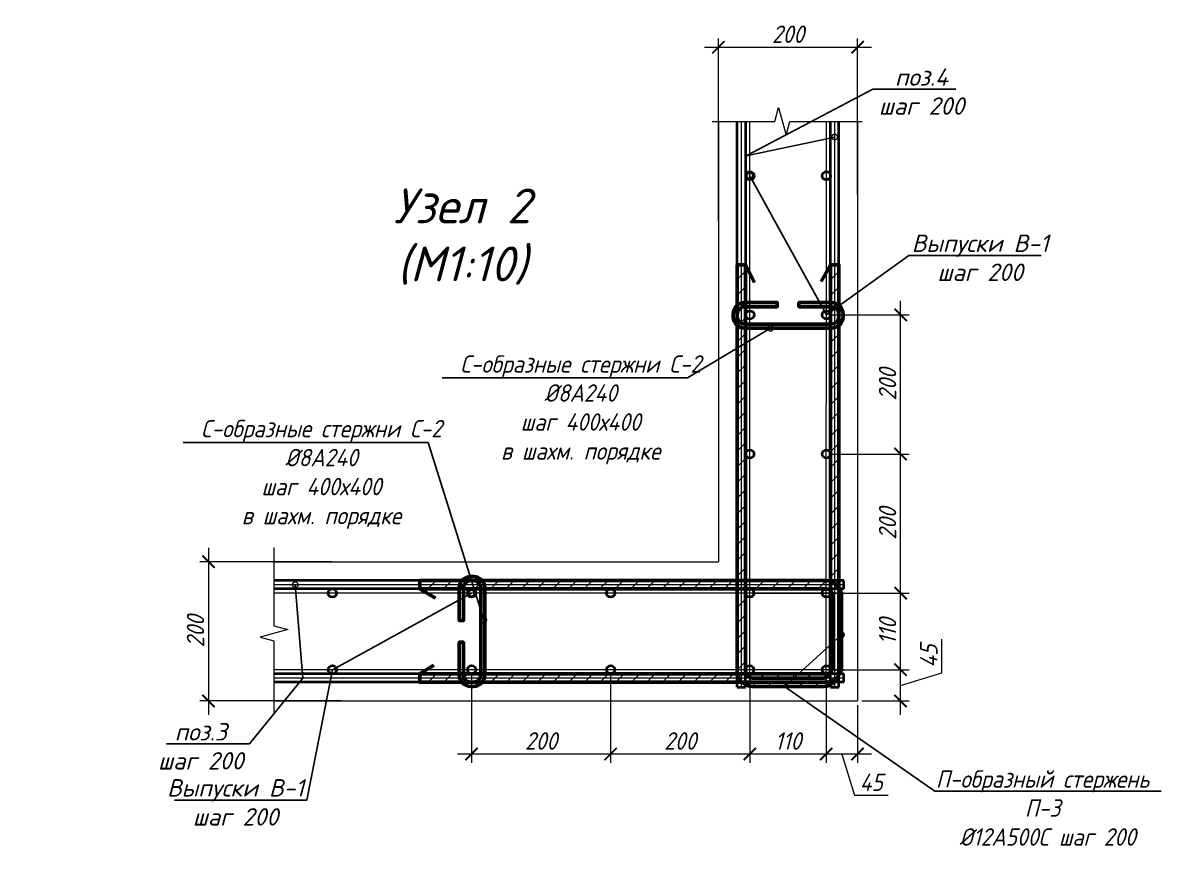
# Model space of a CAD drawing. Header units: millimetres. Extents: x 504091 to 2165846, y 135022 to 442887.
# Drawn here: x 904193 to 905829, y 239455 to 240646 of the extents above; entities that cross this region are included whole.
import ezdxf
from ezdxf import colors
from ezdxf.entities.mleader import LeaderData, LeaderLine
from ezdxf.math import Vec2, Vec3

# ---------------------------------------------------------------- set-up
doc = ezdxf.new("R2010")
doc.units = ezdxf.units.MM
doc.layers.get('Defpoints').update_dxf_attribs({"color": 255})
doc.layers.add('!Defpoints', color=255, linetype='Continuous', lineweight=5, plot=False)
doc.layers.add('PDF _Геометрия', color=7, linetype='Continuous')
doc.layers.add('SGRAND', color=7, linetype='Continuous')
for name, color, linetype, lineweight in [('Арматура 12', 26, 'Continuous', 50), ('Монолит тонкий', 204, 'Continuous', 9), ('Размер', 7, 'Continuous', 13), ('Размеры КР', 164, 'Continuous', 9)]:
    doc.layers.add(name, color=color, linetype=linetype, lineweight=lineweight)
doc.styles.add('GOST 2.304_new', font='isocpeur.ttf', dxfattribs={"width": 0.9, "oblique": 15})
doc.dimstyles.new('SPDS 1_10', dxfattribs={"dimscale": 10, "dimtxt": 2.5, "dimasz": 1.77, "dimexe": 1.25, "dimexo": 0.625, "dimtad": 1, "dimdec": 0, "dimrnd": 0.001, "dimtxsty": 'GOST 2.304_new', "dimblk": 'ARCHTICK', "dimcen": 2.5, "dimdle": 2, "dimclrt": 256, "dimadec": 0, "dimazin": 2, "dimtfac": 0.75, "dimtdec": 0, "dimtmove": 1, "dimatfit": 3, "dimfxl": 0, "dimtolj": 1, "dimlwd": 9, "dimlwe": 9, "dimarcsym": 0})

# ---------------------------------------------------------------- blocks, each defined once
blk = doc.blocks.new('_DotSmall')
at = {"color": 0, "linetype": 'ByBlock', "lineweight": 35, "const_width": 0.5}
blk.add_lwpolyline([(-0.0625, 0, 1), (0.0625, 0, 1)], format="xyb", close=True, dxfattribs=at)
blk = doc.blocks.new('_ArchTick')
at = {"color": 0, "linetype": 'ByBlock', "const_width": 0.15}
blk.add_lwpolyline([(-0.5, -0.5), (0.5, 0.5)], dxfattribs=at)
blk = doc.blocks.new('*D1489')
at = {"layer": 'Defpoints', "color": 0, "lineweight": 20, "transparency": 16777216}
for p in [(905347.8, 239715.9), (905454.6, 239715.9), (905392.8, 239670.9)]:
    blk.add_point(p, dxfattribs=at)
at = {"layer": 'Размеры КР', "color": 0, "lineweight": 9, "transparency": 16777216}
for p, q in [((905514, 239711.2), (905514, 239759.7)), ((905454.6, 239650.9), (905454.6, 239735.9)), ((905354.1, 239715.9), (905467.1, 239715.9)), ((905454.6, 239693.4), (905514, 239711.2)), ((905399.1, 239670.9), (905467.1, 239670.9))]:
    blk.add_line(p, q, dxfattribs=at)
at = {"layer": 'Размеры КР', "color": 0, "lineweight": 9, "transparency": 16777216, "xscale": 17.7, "yscale": 17.7, "zscale": 17.7}
for p, rotation in [((905454.6, 239715.9), 90), ((905454.6, 239670.9), 270)]:
    blk.add_blockref('_ArchTick', p, dxfattribs=dict(at, rotation=rotation))
at = {"layer": 'Размеры КР', "lineweight": 20, "transparency": 16777216, "insert": (905495.2, 239735.5), "char_height": 25, "attachment_point": 5, "rotation": 90, "style": 'GOST 2.304_new'}
blk.add_mtext('\\A1;45', dxfattribs=at)
blk = doc.blocks.new('*D1490')
at = {"layer": 'Defpoints', "color": 0, "lineweight": 20, "transparency": 16777216}
for p in [(905237.9, 239825.9), (905454.6, 239825.9), (905347.8, 239715.9)]:
    blk.add_point(p, dxfattribs=at)
at = {"layer": 'Размеры КР', "color": 0, "lineweight": 9, "transparency": 16777216}
for p, q in [((905454.6, 239695.9), (905454.6, 239845.9)), ((905244.1, 239825.9), (905467.1, 239825.9)), ((905354.1, 239715.9), (905467.1, 239715.9))]:
    blk.add_line(p, q, dxfattribs=at)
at = {"layer": 'Размеры КР', "color": 0, "lineweight": 9, "transparency": 16777216, "xscale": 17.7, "yscale": 17.7, "zscale": 17.7}
for p, rotation in [((905454.6, 239825.9), 90), ((905454.6, 239715.9), 270)]:
    blk.add_blockref('_ArchTick', p, dxfattribs=dict(at, rotation=rotation))
at = {"layer": 'Размеры КР', "lineweight": 20, "transparency": 16777216, "insert": (905435.8, 239770.9), "char_height": 25, "attachment_point": 5, "rotation": 90, "style": 'GOST 2.304_new'}
blk.add_mtext('\\A1;110', dxfattribs=at)
blk = doc.blocks.new('*D1491')
at = {"layer": 'Defpoints', "color": 0, "lineweight": 20, "transparency": 16777216}
for p in [(905347.9, 240025.9), (905454.6, 240025.9), (905237.9, 239825.9)]:
    blk.add_point(p, dxfattribs=at)
at = {"layer": 'Размеры КР', "color": 0, "lineweight": 9, "transparency": 16777216}
for p, q in [((905454.6, 239805.9), (905454.6, 240045.9)), ((905354.1, 240025.9), (905467.1, 240025.9)), ((905244.1, 239825.9), (905467.1, 239825.9))]:
    blk.add_line(p, q, dxfattribs=at)
at = {"layer": 'Размеры КР', "color": 0, "lineweight": 9, "transparency": 16777216, "xscale": 17.7, "yscale": 17.7, "zscale": 17.7}
for p, rotation in [((905454.6, 240025.9), 90), ((905454.6, 239825.9), 270)]:
    blk.add_blockref('_ArchTick', p, dxfattribs=dict(at, rotation=rotation))
at = {"layer": 'Размеры КР', "lineweight": 20, "transparency": 16777216, "insert": (905435.8, 239925.9), "char_height": 25, "attachment_point": 5, "rotation": 90, "style": 'GOST 2.304_new'}
blk.add_mtext('\\A1;200', dxfattribs=at)
blk = doc.blocks.new('*D1492')
at = {"layer": 'Defpoints', "color": 0, "lineweight": 20, "transparency": 16777216}
for p in [(905347.9, 240225.9), (905454.6, 240225.9), (905347.9, 240025.9)]:
    blk.add_point(p, dxfattribs=at)
at = {"layer": 'Размеры КР', "color": 0, "lineweight": 9, "transparency": 16777216}
for p, q in [((905454.6, 240005.9), (905454.6, 240245.9)), ((905354.1, 240225.9), (905467.1, 240225.9)), ((905354.1, 240025.9), (905467.1, 240025.9))]:
    blk.add_line(p, q, dxfattribs=at)
at = {"layer": 'Размеры КР', "color": 0, "lineweight": 9, "transparency": 16777216, "xscale": 17.7, "yscale": 17.7, "zscale": 17.7}
for p, rotation in [((905454.6, 240225.9), 90), ((905454.6, 240025.9), 270)]:
    blk.add_blockref('_ArchTick', p, dxfattribs=dict(at, rotation=rotation))
at = {"layer": 'Размеры КР', "lineweight": 20, "transparency": 16777216, "insert": (905435.8, 240125.9), "char_height": 25, "attachment_point": 5, "rotation": 90, "style": 'GOST 2.304_new'}
blk.add_mtext('\\A1;200', dxfattribs=at)
blk = doc.blocks.new('*D1493')
at = {"layer": 'Defpoints', "color": 0, "lineweight": 20, "transparency": 16777216}
for p in [(905347.8, 239715.9), (905392.8, 239670.9), (905347.8, 239594.7)]:
    blk.add_point(p, dxfattribs=at)
at = {"layer": 'Размеры КР', "color": 0, "lineweight": 9, "transparency": 16777216}
for p, q in [((905347.8, 239709.7), (905347.8, 239582.2)), ((905392.8, 239664.7), (905392.8, 239582.2)), ((905412.8, 239594.7), (905327.8, 239594.7)), ((905370.3, 239594.7), (905388.2, 239535.3)), ((905388.2, 239535.3), (905436.6, 239535.3))]:
    blk.add_line(p, q, dxfattribs=at)
at = {"layer": 'Размеры КР', "color": 0, "lineweight": 9, "transparency": 16777216, "xscale": 17.7, "yscale": 17.7, "zscale": 17.7, "rotation": 180}
blk.add_blockref('_ArchTick', (905347.8, 239594.7), dxfattribs=at)
at = {"layer": 'Размеры КР', "color": 0, "lineweight": 9, "transparency": 16777216, "xscale": 17.7, "yscale": 17.7, "zscale": 17.7}
blk.add_blockref('_ArchTick', (905392.8, 239594.7), dxfattribs=at)
at = {"layer": 'Размеры КР', "lineweight": 20, "transparency": 16777216, "insert": (905412.4, 239554), "char_height": 25, "attachment_point": 5, "style": 'GOST 2.304_new'}
blk.add_mtext('\\A1;45', dxfattribs=at)
blk = doc.blocks.new('*D1494')
at = {"layer": 'Defpoints', "color": 0, "lineweight": 20, "transparency": 16777216}
for p in [(905237.8, 239715.9), (905347.8, 239715.9), (905237.8, 239594.7)]:
    blk.add_point(p, dxfattribs=at)
at = {"layer": 'Размеры КР', "color": 0, "lineweight": 9, "transparency": 16777216}
for p, q in [((905237.8, 239709.7), (905237.8, 239582.2)), ((905347.8, 239709.7), (905347.8, 239582.2)), ((905367.8, 239594.7), (905217.8, 239594.7))]:
    blk.add_line(p, q, dxfattribs=at)
at = {"layer": 'Размеры КР', "color": 0, "lineweight": 9, "transparency": 16777216, "xscale": 17.7, "yscale": 17.7, "zscale": 17.7, "rotation": 180}
blk.add_blockref('_ArchTick', (905237.8, 239594.7), dxfattribs=at)
at = {"layer": 'Размеры КР', "color": 0, "lineweight": 9, "transparency": 16777216, "xscale": 17.7, "yscale": 17.7, "zscale": 17.7}
blk.add_blockref('_ArchTick', (905347.8, 239594.7), dxfattribs=at)
at = {"layer": 'Размеры КР', "lineweight": 20, "transparency": 16777216, "insert": (905292.8, 239613.4), "char_height": 25, "attachment_point": 5, "style": 'GOST 2.304_new'}
blk.add_mtext('\\A1;110', dxfattribs=at)
blk = doc.blocks.new('*D1495')
at = {"layer": 'Defpoints', "color": 0, "lineweight": 20, "transparency": 16777216}
for p in [(905037.8, 239715.9), (905237.8, 239715.9), (905037.8, 239594.7)]:
    blk.add_point(p, dxfattribs=at)
at = {"layer": 'Размеры КР', "color": 0, "lineweight": 9, "transparency": 16777216}
for p, q in [((905037.8, 239709.7), (905037.8, 239582.2)), ((905237.8, 239709.7), (905237.8, 239582.2)), ((905257.8, 239594.7), (905017.8, 239594.7))]:
    blk.add_line(p, q, dxfattribs=at)
at = {"layer": 'Размеры КР', "color": 0, "lineweight": 9, "transparency": 16777216, "xscale": 17.7, "yscale": 17.7, "zscale": 17.7, "rotation": 180}
blk.add_blockref('_ArchTick', (905037.8, 239594.7), dxfattribs=at)
at = {"layer": 'Размеры КР', "color": 0, "lineweight": 9, "transparency": 16777216, "xscale": 17.7, "yscale": 17.7, "zscale": 17.7}
blk.add_blockref('_ArchTick', (905237.8, 239594.7), dxfattribs=at)
at = {"layer": 'Размеры КР', "lineweight": 20, "transparency": 16777216, "insert": (905137.8, 239613.4), "char_height": 25, "attachment_point": 5, "style": 'GOST 2.304_new'}
blk.add_mtext('\\A1;200', dxfattribs=at)
blk = doc.blocks.new('*D1496')
at = {"layer": 'Defpoints', "color": 0, "lineweight": 20, "transparency": 16777216}
for p in [(904837.8, 239715.9), (905037.8, 239715.9), (904837.8, 239594.7)]:
    blk.add_point(p, dxfattribs=at)
at = {"layer": 'Размеры КР', "color": 0, "lineweight": 9, "transparency": 16777216}
for p, q in [((904837.8, 239709.7), (904837.8, 239582.2)), ((905037.8, 239709.7), (905037.8, 239582.2)), ((905057.8, 239594.7), (904817.8, 239594.7))]:
    blk.add_line(p, q, dxfattribs=at)
at = {"layer": 'Размеры КР', "color": 0, "lineweight": 9, "transparency": 16777216, "xscale": 17.7, "yscale": 17.7, "zscale": 17.7, "rotation": 180}
blk.add_blockref('_ArchTick', (904837.8, 239594.7), dxfattribs=at)
at = {"layer": 'Размеры КР', "color": 0, "lineweight": 9, "transparency": 16777216, "xscale": 17.7, "yscale": 17.7, "zscale": 17.7}
blk.add_blockref('_ArchTick', (905037.8, 239594.7), dxfattribs=at)
at = {"layer": 'Размеры КР', "lineweight": 20, "transparency": 16777216, "insert": (904937.8, 239613.4), "char_height": 25, "attachment_point": 5, "style": 'GOST 2.304_new'}
blk.add_mtext('\\A1;200', dxfattribs=at)
blk = doc.blocks.new('*D1502')
at = {"layer": 'Defpoints', "color": 0, "lineweight": 20, "transparency": 16777216}
for p in [(905392.8, 240610.7), (905392.8, 240392.8), (905192.8, 240353.9)]:
    blk.add_point(p, dxfattribs=at)
at = {"layer": 'Размеры КР', "color": 0, "lineweight": 9, "transparency": 16777216}
for p, q in [((905192.8, 240360.2), (905192.8, 240623.2)), ((905392.8, 240399.1), (905392.8, 240623.2)), ((905172.8, 240610.7), (905412.8, 240610.7))]:
    blk.add_line(p, q, dxfattribs=at)
at = {"layer": 'Размеры КР', "color": 0, "lineweight": 9, "transparency": 16777216, "xscale": 17.7, "yscale": 17.7, "zscale": 17.7, "rotation": 180}
blk.add_blockref('_ArchTick', (905192.8, 240610.7), dxfattribs=at)
at = {"layer": 'Размеры КР', "color": 0, "lineweight": 9, "transparency": 16777216, "xscale": 17.7, "yscale": 17.7, "zscale": 17.7}
blk.add_blockref('_ArchTick', (905392.8, 240610.7), dxfattribs=at)
at = {"layer": 'Размеры КР', "lineweight": 20, "transparency": 16777216, "insert": (905292.8, 240629.4), "char_height": 25, "attachment_point": 5, "style": 'GOST 2.304_new'}
blk.add_mtext('\\A1;200', dxfattribs=at)
blk = doc.blocks.new('*D1503')
at = {"layer": 'Defpoints', "color": 0, "lineweight": 20, "transparency": 16777216}
for p in [(904643.1, 239871), (904459.7, 239671), (904657.1, 239671)]:
    blk.add_point(p, dxfattribs=at)
at = {"layer": 'Размеры КР', "color": 0, "lineweight": 9, "transparency": 16777216}
for p, q in [((904459.7, 239891), (904459.7, 239651)), ((904636.9, 239871), (904447.2, 239871)), ((904650.9, 239671), (904447.2, 239671))]:
    blk.add_line(p, q, dxfattribs=at)
at = {"layer": 'Размеры КР', "color": 0, "lineweight": 9, "transparency": 16777216, "xscale": 17.7, "yscale": 17.7, "zscale": 17.7}
for p, rotation in [((904459.7, 239871), 90), ((904459.7, 239671), 270)]:
    blk.add_blockref('_ArchTick', p, dxfattribs=dict(at, rotation=rotation))
at = {"layer": 'Размеры КР', "lineweight": 20, "transparency": 16777216, "insert": (904441, 239771), "char_height": 25, "attachment_point": 5, "rotation": 90, "style": 'GOST 2.304_new'}
blk.add_mtext('\\A1;200', dxfattribs=at)

msp = doc.modelspace()

# ---------------------------------------------------------------- linework, layer by layer
at = {"layer": '!Defpoints', "lineweight": 15, "ltscale": 100}
for p, q in [((905225.8427, 239690.9341), (905225.9087, 240504.1048)), ((905237.8427, 239690.9331), (905237.9087, 240504.1048)), ((905347.8427, 239690.9242), (905347.9087, 240504.1048)), ((905359.8427, 239690.9232), (905359.9087, 240504.1048)), ((905372.841, 239837.9205), (904553.8182, 239837.9205)), ((905372.841, 239825.9205), (904553.8182, 239825.9205)), ((905372.841, 239715.9205), (904553.8182, 239715.9205)), ((905372.841, 239703.9205), (904553.8182, 239703.9205))]:
    msp.add_line(p, q, dxfattribs=at)
at = {"layer": 'PDF _Геометрия', "lineweight": 9}
for points in [[(905183.5971, 240504.1048), (905273.8772, 240504.1048), (905279.167, 240524.206), (905289.9581, 240484.2152), (905295.2479, 240504.1048), (905399.3129, 240504.1048)], [(904553.8182, 239891.544), (904553.8182, 239778.7726), (904573.9194, 239773.4828), (904533.9286, 239762.6916), (904553.8182, 239757.4018), (904553.8182, 239653.3369)]]:
    msp.add_lwpolyline(points, dxfattribs=at)
at = {"layer": 'Арматура 12', "lineweight": 53, "ltscale": 20}
for p, q in [((905231.8671, 240297.8286), (905244.4913, 240272.2971)), ((905353.9349, 240297.8286), (905340.3863, 240273.7278)), ((905353.385, 240212.7736), (905231.885, 240212.7835)), ((905231.8845, 240206.7835), (905353.3845, 240206.7736)), ((904763.4737, 239831.9882), (904786.0127, 239818.5229)), ((904850.9911, 239710.4205), (904850.9911, 239831.9205)), ((904856.9911, 239831.9205), (904856.9911, 239710.4205)), ((904763.4737, 239709.9205), (904783.8118, 239722.3439))]:
    msp.add_line(p, q, dxfattribs=at)
for points in [[(905344.0349, 239703.7265, 0.414213562), (905353.9349, 239713.6265), (905353.9349, 240297.8286), (905365.9349, 240297.8286), (905365.9349, 239713.6265, -0.414213562), (905344.0349, 239691.7265), (905241.7671, 239691.7265, -0.414213562), (905219.8671, 239713.6265), (905219.8671, 240297.8286), (905231.8671, 240297.8286), (905231.8671, 239713.6265, 0.414213562), (905241.7671, 239703.7265)], [(905357.5758, 239822.0882, 0.414213562), (905347.6758, 239831.9882), (904763.4737, 239831.9882), (904763.4737, 239843.9882), (905347.6758, 239843.9882, -0.414213562), (905369.5758, 239822.0882), (905369.5758, 239719.8205, -0.414213562), (905347.6758, 239697.9205), (904763.4737, 239697.9205), (904763.4737, 239709.9205), (905347.6758, 239709.9205, 0.414213562), (905357.5758, 239719.8205)]]:
    msp.add_lwpolyline(points, format="xyb", close=True, dxfattribs=at)
for points in [[(905232.1407, 240206.7835), (905230.3845, 240206.7836, -0.414213562), (905213.8859, 240223.2849), (905213.8862, 240227.1302, -0.414213562), (905230.3875, 240243.6289), (905277.3174, 240243.6251), (905277.3169, 240237.6251), (905230.387, 240237.6289, 0.414213562), (905219.8862, 240227.1297), (905219.8859, 240223.2845, 0.414213562), (905230.385, 240212.7836), (905232.1412, 240212.7835)], [(905353.6284, 240206.7736), (905355.3845, 240206.7735, 0.414213562), (905371.8859, 240223.2721), (905371.8862, 240227.1174, 0.414213562), (905355.3875, 240243.6187), (905308.4576, 240243.6225), (905308.4572, 240237.6225), (905355.387, 240237.6187, -0.414213562), (905365.8862, 240227.1179), (905365.8859, 240223.2726, -0.414213562), (905355.385, 240212.7735), (905353.6289, 240212.7736)], [(904856.9911, 239831.6644), (904856.9911, 239833.4205, 0.414213562), (904840.4911, 239849.9205), (904836.6458, 239849.9205, 0.414213562), (904820.1458, 239833.4205), (904820.1458, 239786.4906), (904826.1458, 239786.4906), (904826.1458, 239833.4205, -0.414213562), (904836.6458, 239843.9205), (904840.4911, 239843.9205, -0.414213562), (904850.9911, 239833.4205), (904850.9911, 239831.6644)], [(904856.9911, 239710.1766), (904856.9911, 239708.4205, -0.414213562), (904840.4911, 239691.9205), (904836.6458, 239691.9205, -0.414213562), (904820.1458, 239708.4205), (904820.1458, 239755.3504), (904826.1458, 239755.3504), (904826.1458, 239708.4205, 0.414213562), (904836.6458, 239697.9205), (904840.4911, 239697.9205, 0.414213562), (904850.9911, 239708.4205), (904850.9911, 239710.1766)]]:
    msp.add_lwpolyline(points, format="xyb", dxfattribs=at)
at = {"layer": 'Монолит тонкий', "lineweight": 15, "ltscale": 100}
for p, q in [((905192.841, 240504.1048), (905192.841, 239870.9367)), ((905392.841, 240504.1048), (905392.841, 239670.9205)), ((904553.8182, 239870.9886), (905192.841, 239870.9367)), ((904553.8182, 239670.9886), (905392.841, 239670.9205))]:
    msp.add_line(p, q, dxfattribs=at)
at = {"layer": 'Размеры КР', "lineweight": 40}
for p, q in [((905219.8427, 239690.9345), (905219.9087, 240504.1048)), ((905231.8427, 239690.9336), (905231.9087, 240504.1048)), ((905353.8427, 239690.9237), (905353.9087, 240504.1048)), ((905365.8427, 239690.9227), (905365.9087, 240504.1048)), ((905372.841, 239843.9205), (904553.8182, 239843.9205)), ((905372.841, 239831.9205), (905372.841, 239843.9205)), ((905372.841, 239831.9205), (904553.8182, 239831.9205)), ((905372.841, 239709.9205), (904553.8182, 239709.9205)), ((905372.841, 239697.9205), (905372.841, 239709.9205)), ((905372.841, 239697.9205), (904553.8182, 239697.9205)), ((905219.8427, 239690.9345), (905231.8427, 239690.9336)), ((905353.8427, 239690.9237), (905365.8427, 239690.9227))]:
    msp.add_line(p, q, dxfattribs=at)
for centre in [(905237.9023, 240425.9331), (905347.9023, 240425.9242), (905237.8861, 240225.9331), (905347.8861, 240225.9242), (905237.8699, 240025.9331), (905347.8699, 240025.9242), (904637.841, 239825.9205), (904837.841, 239825.9205), (905037.841, 239825.9205), (905237.841, 239825.9205), (905237.8536, 239825.9331), (905347.841, 239825.9205), (905347.8536, 239825.9242), (904637.841, 239715.9205), (904837.841, 239715.9205), (905037.841, 239715.9205), (905237.841, 239715.9205), (905237.8447, 239715.9331), (905347.841, 239715.9205), (905347.8447, 239715.9242)]:
    msp.add_circle(centre, 6, dxfattribs=at)

# ---------------------------------------------------------------- texts
at = {"layer": 'Размер', "ltscale": 20, "insert": (904824.2924, 240407.5608), "char_height": 50, "width": 511.854399, "attachment_point": 2, "style": 'GOST 2.304_new', "bg_fill": 2}
msp.add_mtext('\\A1;{\\W1;Узел 2\\P(М1:10)}', dxfattribs=at)

# ---------------------------------------------------------------- dimensions: what is measured, and where the dimension line sits
at = {"layer": 'Размеры КР', "lineweight": 20}
for base, p1, p2, picture, middle in [((905392.841, 240610.6644), (905192.841, 240353.9243), (905392.841, 240392.8408), '*D1502', (905292.841, 240629.4144)), ((904837.841, 239594.6606), (905037.841, 239715.9205), (904837.841, 239715.9205), '*D1496', (904937.841, 239613.4106)), ((905037.841, 239594.6606), (905237.8447, 239715.9331), (905037.841, 239715.9205), '*D1495', (905137.8429, 239613.4106)), ((905237.8447, 239594.6606), (905347.841, 239715.9205), (905237.8447, 239715.9331), '*D1494', (905292.8429, 239613.4106)), ((905347.841, 239594.6606), (905392.841, 239670.9205), (905347.841, 239715.9205), '*D1493', (905394.4035, 239554.0356))]:
    dim = msp.add_linear_dim(base=base, p1=p1, p2=p2, dimstyle='SPDS 1_10', dxfattribs=at)
    dim.commit()
    dim.dimension.update_dxf_attribs({"geometry": picture, "text_midpoint": middle})
for base, p1, p2, picture, middle in [((905454.5794, 240225.9242), (905347.8699, 240025.9242), (905347.8861, 240225.9242), '*D1492', (905435.8294, 240125.9242)), ((905454.5794, 240025.9242), (905237.8536, 239825.9331), (905347.8699, 240025.9242), '*D1491', (905435.8294, 239925.9286)), ((904459.7456, 239670.9802), (904643.1015, 239870.9814), (904657.1155, 239670.9802), '*D1503', (904440.9956, 239770.9808)), ((905454.5794, 239825.9331), (905347.841, 239715.9205), (905237.8536, 239825.9331), '*D1490', (905435.8294, 239770.9268)), ((905454.5794, 239715.9205), (905392.841, 239670.9205), (905347.841, 239715.9205), '*D1489', (905495.2044, 239717.483))]:
    dim = msp.add_linear_dim(base=base, p1=p1, p2=p2, angle=90, dimstyle='SPDS 1_10', dxfattribs=at)
    dim.commit()
    dim.dimension.update_dxf_attribs({"geometry": picture, "text_midpoint": middle})

# ---------------------------------------------------------------- leaders
at = {"layer": 'Размер', "ltscale": 20}
ml = msp.add_multileader_mtext('Standard', dxfattribs=at)
ml.set_content('\\A1;{\\W1;поз.4\\Pшаг 200}', color=256, style='GOST 2.304_new')
ml.set_leader_properties()
ml.set_arrow_properties(name='DOTSMALL')
ml.build(insert=Vec2(0, 0))
ml.multileader.update_dxf_attribs({"text_left_attachment_type": 6, "text_right_attachment_type": 6, "dogleg_length": 3.2, "arrow_head_size": 16})
ctx = ml.context
ctx.base_point, ctx.char_height, ctx.arrow_head_size, ctx.landing_gap_size, ctx.plane_origin = Vec3(905417.7134, 240550.3349), 25, 16, 0, Vec3(951258.6574, 531582.1845)
ctx.left_attachment, ctx.right_attachment, ctx.text_align_type = 6, 6, 1
notes = []
notes.append((ctx, [(0, (1, 1, 0), (905414.5134, 240550.3349), (1, 0), 3.2, [(1, [(905359.9069, 240481.615), (905232.837, 240454.6007)], 0, [])])]))
ctx.mtext.insert, ctx.mtext.width, ctx.mtext.alignment, ctx.mtext.flow_direction = Vec3(905484.6573, 240580.3349), 511.854399, 2, 5
ml = msp.add_multileader_mtext('Standard', dxfattribs=at)
ml.set_content('\\A1;{\\W1;Выпуски В-1\\Pшаг 200}', color=256, style='GOST 2.304_new')
ml.set_leader_properties()
ml.set_arrow_properties(name='DOTSMALL')
ml.build(insert=Vec2(0, 0))
ml.multileader.update_dxf_attribs({"text_left_attachment_type": 6, "text_right_attachment_type": 6, "dogleg_length": 3.2, "arrow_head_size": 16})
ctx = ml.context
ctx.base_point, ctx.char_height, ctx.arrow_head_size, ctx.landing_gap_size, ctx.plane_origin = Vec3(905469.8027, 240311.3729), 25, 16, 0, Vec3(951185.7603, 531124.8836)
ctx.left_attachment, ctx.right_attachment, ctx.text_align_type = 6, 6, 1
notes.append((ctx, [(0, (1, 1, 0), (905466.6027, 240311.3729), (1, 0), 3.2, [(1, [(905237.9023, 240425.9331), (905347.8861, 240225.9242)], 0, [])])]))
ctx.mtext.insert, ctx.mtext.width, ctx.mtext.alignment, ctx.mtext.flow_direction = Vec3(905569.0014, 240341.3729), 511.854399, 2, 5
ml = msp.add_multileader_mtext('Standard', dxfattribs=at)
ml.set_content('\\A1;С-образные стержни С-2 %%C8А240\\Pшаг 400х400\\Pв шахм. порядке ', color=256, style='GOST 2.304_new')
ml.set_leader_properties()
ml.set_arrow_properties(name='DOTSMALL')
ml.build(insert=Vec2(0, 0))
ml.multileader.update_dxf_attribs({"text_left_attachment_type": 6, "text_right_attachment_type": 6, "dogleg_length": 3.2, "arrow_head_size": 16})
ctx = ml.context
ctx.base_point, ctx.char_height, ctx.arrow_head_size, ctx.landing_gap_size, ctx.plane_origin = Vec3(904844.1881, 240135.3074), 25, 16, 0, Vec3(902913.1658, 270161.6083)
ctx.left_attachment, ctx.right_attachment, ctx.text_align_type = 6, 6, 1
notes.append((ctx, [(0, (1, 1, 0), (905148.3304, 240135.3074), (-1, 0), 3.2, [(1, [(905267.6288, 240206.7806)], 0, [])])]))
ctx.mtext.insert, ctx.mtext.rotation, ctx.mtext.width, ctx.mtext.defined_height, ctx.mtext.alignment, ctx.mtext.flow_direction = Vec3(904994.6593, 240167.8074), 6.283185307, 345.885042, 57.9167, 2, 5
ml = msp.add_multileader_mtext('Standard', dxfattribs=at)
ml.set_content('\\A1;С-образные стержни С-2 %%C8А240\\Pшаг 400х400\\Pв шахм. порядке ', color=256, style='GOST 2.304_new')
ml.set_leader_properties()
ml.set_arrow_properties(name='DOTSMALL')
ml.build(insert=Vec2(0, 0))
ml.multileader.update_dxf_attribs({"text_left_attachment_type": 6, "text_right_attachment_type": 6, "dogleg_length": 3.2, "arrow_head_size": 16})
ctx = ml.context
ctx.base_point, ctx.char_height, ctx.arrow_head_size, ctx.landing_gap_size, ctx.plane_origin = Vec3(904471.5537, 240042.467), 25, 16, 0, Vec3(902540.5314, 270068.7678)
ctx.left_attachment, ctx.right_attachment, ctx.text_align_type = 6, 6, 1
notes.append((ctx, [(0, (1, 1, 0), (904775.696, 240042.467), (-1, 0), 3.2, [(1, [(904855.3923, 239787.3449)], 0, [])])]))
ctx.mtext.insert, ctx.mtext.rotation, ctx.mtext.width, ctx.mtext.defined_height, ctx.mtext.alignment, ctx.mtext.flow_direction = Vec3(904622.0249, 240074.967), 6.283185307, 345.885042, 57.9167, 2, 5
ml = msp.add_multileader_mtext('Standard', dxfattribs=at)
ml.set_content('\\A1;{\\W1;поз.3\\Pшаг 200}', color=256, style='GOST 2.304_new')
ml.set_leader_properties()
ml.set_arrow_properties(name='DOTSMALL')
ml.build(insert=Vec2(0, 0))
ml.multileader.update_dxf_attribs({"text_left_attachment_type": 6, "text_right_attachment_type": 6, "dogleg_length": 3.2, "arrow_head_size": 16})
ctx = ml.context
ctx.base_point, ctx.char_height, ctx.arrow_head_size, ctx.landing_gap_size, ctx.plane_origin = Vec3(904381.7112, 239609.0863), 25, 16, 0, Vec3(950422.7258, 530488.5269)
ctx.left_attachment, ctx.right_attachment, ctx.text_align_type = 6, 6, 1
notes.append((ctx, [(1, (1, 1, 0), (904518.7991, 239609.0863), (-1, 0), 3.2, [(1, [(904584.3857, 239837.9205), (904595.3424, 239703.9205)], 0, [])])]))
ctx.mtext.insert, ctx.mtext.width, ctx.mtext.alignment, ctx.mtext.flow_direction = Vec3(904448.6551, 239639.0863), 511.854399, 2, 5
ml = msp.add_multileader_mtext('Standard', dxfattribs=at)
ml.set_content('\\A1;{\\W1;Выпуски В-1\\Pшаг 200}', color=256, style='GOST 2.304_new')
ml.set_leader_properties()
ml.set_arrow_properties(name='DOTSMALL')
ml.build(insert=Vec2(0, 0))
ml.multileader.update_dxf_attribs({"text_left_attachment_type": 6, "text_right_attachment_type": 6, "dogleg_length": 3.2, "arrow_head_size": 16})
ctx = ml.context
ctx.base_point, ctx.char_height, ctx.arrow_head_size, ctx.landing_gap_size, ctx.plane_origin = Vec3(904399.3744, 239528.5375), 25, 16, 0, Vec3(950294.8448, 530423.2611)
ctx.left_attachment, ctx.right_attachment, ctx.text_align_type = 6, 6, 1
notes.append((ctx, [(1, (1, 1, 0), (904600.9719, 239528.5375), (-1, 0), 3.2, [(1, [(904837.841, 239825.9205), (904637.841, 239715.9205)], 0, [])])]))
ctx.mtext.insert, ctx.mtext.width, ctx.mtext.alignment, ctx.mtext.flow_direction = Vec3(904498.5731, 239558.5375), 511.854399, 2, 5
ml = msp.add_multileader_mtext('Standard', dxfattribs=at)
ml.set_content('\\A1;П-образный стержень П-3\\P %%C12А500С шаг 200', color=256, style='GOST 2.304_new')
ml.set_leader_properties()
ml.set_arrow_properties(name='DOTSMALL')
ml.build(insert=Vec2(0, 0))
ml.multileader.update_dxf_attribs({"text_left_attachment_type": 6, "text_right_attachment_type": 6, "arrow_head_size": 16})
ctx = ml.context
ctx.base_point, ctx.char_height, ctx.arrow_head_size, ctx.landing_gap_size, ctx.plane_origin = Vec3(905506.9743, 239541.2564), 25, 16, 0, Vec3(904473.9257, 251914.8028)
ctx.left_attachment, ctx.right_attachment, ctx.text_align_type = 6, 6, 1
notes.append((ctx, [(1, (1, 1, 0), (905503.7743, 239541.2564), (1, 0), 3.2, [(0, [(905369.5758, 239766.1836), (905287.8926, 239691.7265)], 0, [])])]))
ctx.mtext.insert, ctx.mtext.rotation, ctx.mtext.width, ctx.mtext.alignment, ctx.mtext.flow_direction = Vec3(905658.7211, 239571.2564), 6.283185307, 319.103181, 2, 5
for ctx, leaders in notes:
    for number, flags, end, landing, length, lines in leaders:
        leader = LeaderData()
        leader.index, (leader.has_last_leader_line, leader.has_dogleg_vector, leader.attachment_direction) = number, flags
        leader.last_leader_point, leader.dogleg_vector, leader.dogleg_length = Vec3(end), Vec3(landing), length
        for number, points, colour, breaks in lines:
            line = LeaderLine()
            line.index, line.vertices, line.color, line.breaks = number, Vec3.list(points), colors.encode_raw_color(colour), breaks
            leader.lines.append(line)
        ctx.leaders.append(leader)

# ---------------------------------------------------------------- next in the draw order: hatches: boundary and pattern name
at = {"layer": 'SGRAND', "lineweight": 20}
h = msp.add_hatch(dxfattribs=at)
h.set_pattern_fill('ANSI31', color=256, scale=5)
edge = h.paths.add_edge_path()
edge.add_arc((905347.6758, 239822.0882), 9.9, 360, 450)
edge.add_line((905347.6758, 239831.9882), (904763.4737, 239831.9882))
edge.add_line((904763.4737, 239831.9882), (904763.4737, 239843.9882))
edge.add_line((904763.4737, 239843.9882), (905347.6758, 239843.9882))
edge.add_arc((905347.6758, 239822.0882), 21.9, 0, 90, ccw=False)
edge.add_line((905369.5758, 239822.0882), (905369.5758, 239719.8205))
edge.add_arc((905347.6758, 239719.8205), 21.9, -90, 0, ccw=False)
edge.add_line((905347.6758, 239697.9205), (904763.4737, 239697.9205))
edge.add_line((904763.4737, 239697.9205), (904763.4737, 239709.9205))
edge.add_line((904763.4737, 239709.9205), (905347.6758, 239709.9205))
edge.add_arc((905347.6758, 239719.8205), 9.9, 270, 360)
edge.add_line((905357.5758, 239719.8205), (905357.5758, 239822.0882))
edge = h.paths.add_edge_path()
edge.add_arc((905344.0349, 239713.6265), 9.9, 270, 360)
edge.add_line((905353.9349, 239713.6265), (905353.9349, 240297.8286))
edge.add_line((905353.9349, 240297.8286), (905365.9349, 240297.8286))
edge.add_line((905365.9349, 240297.8286), (905365.9349, 239713.6265))
edge.add_arc((905344.0349, 239713.6265), 21.9, 270, 360, ccw=False)
edge.add_line((905344.0349, 239691.7265), (905241.7671, 239691.7265))
edge.add_arc((905241.7671, 239713.6265), 21.9, 180, 270, ccw=False)
edge.add_line((905219.8671, 239713.6265), (905219.8671, 240297.8286))
edge.add_line((905219.8671, 240297.8286), (905231.8671, 240297.8286))
edge.add_line((905231.8671, 240297.8286), (905231.8671, 239713.6265))
edge.add_arc((905241.7671, 239713.6265), 9.9, 180, 270)
edge.add_line((905241.7671, 239703.7265), (905344.0349, 239703.7265))

doc.saveas('drawing.dxf')
